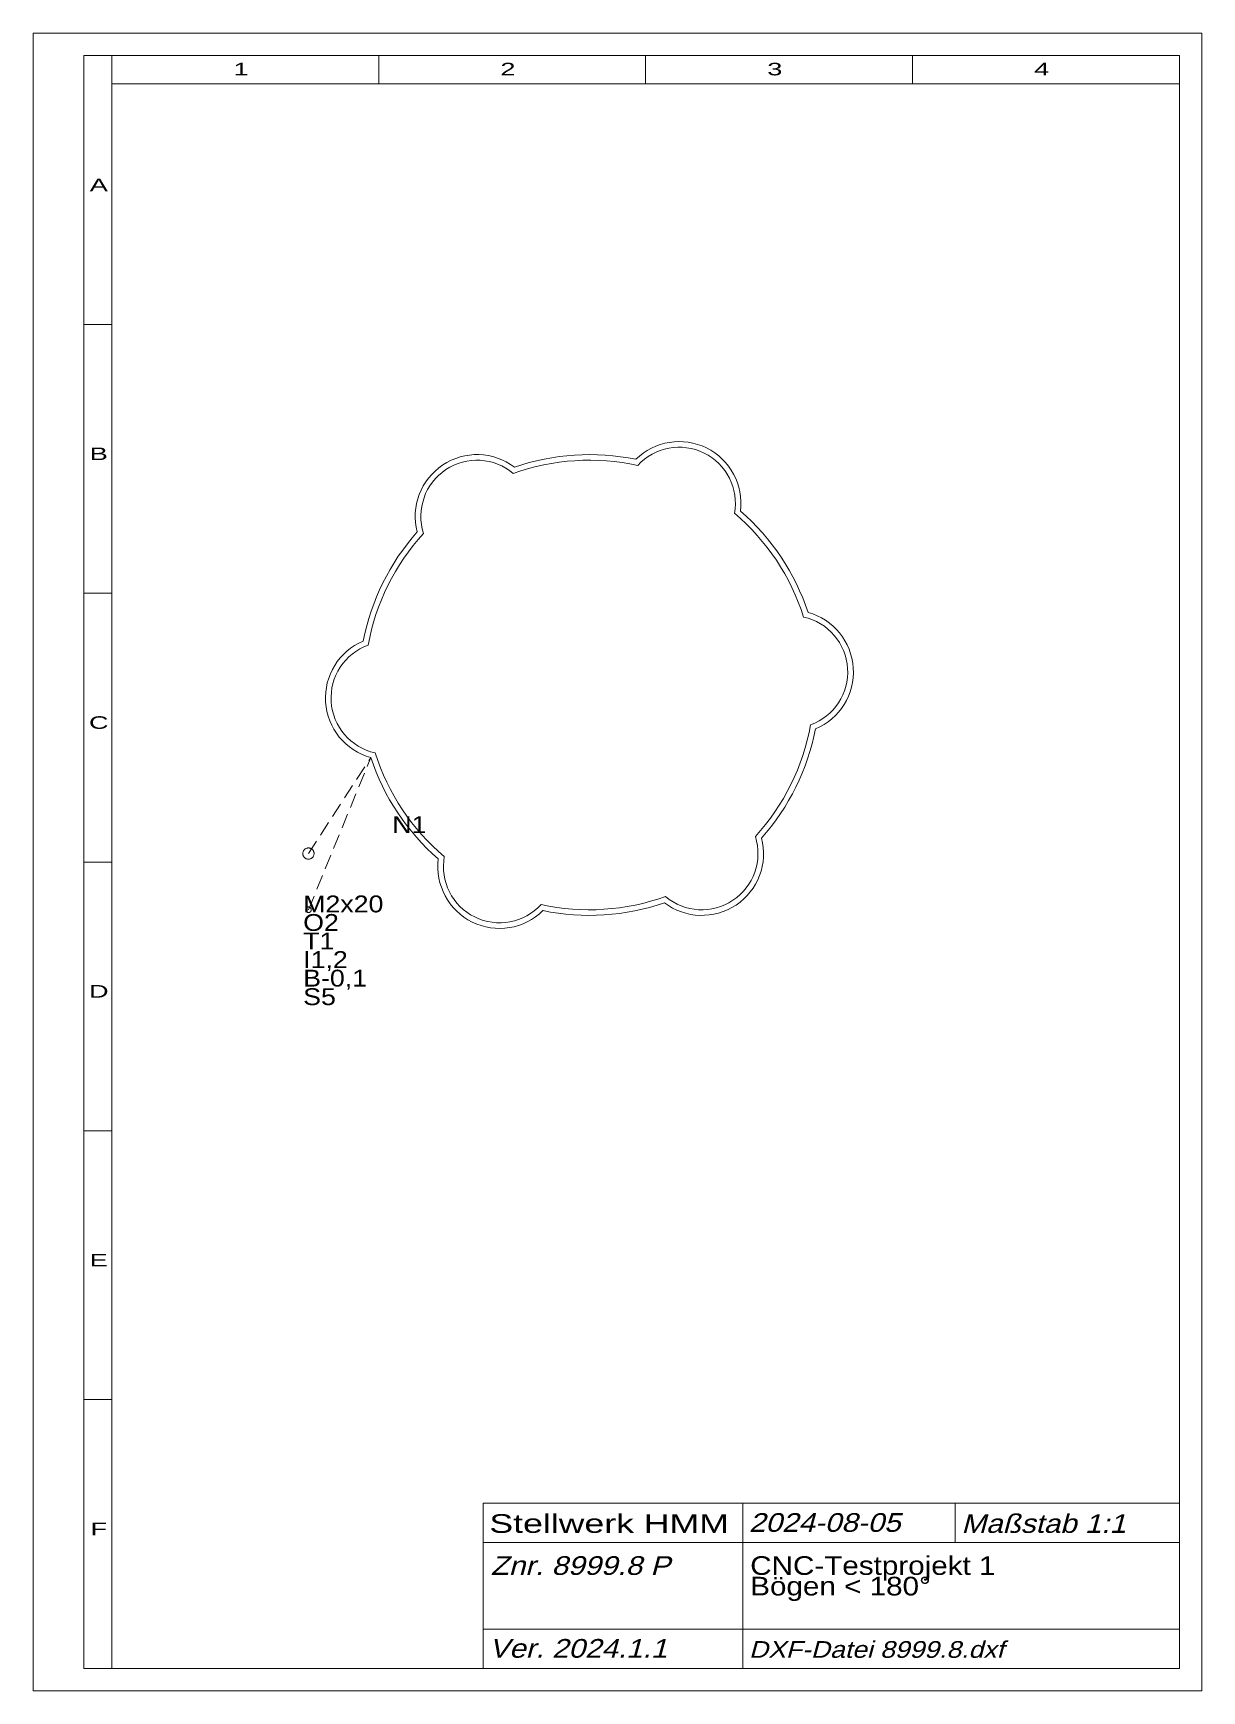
# Model space of a CAD drawing. Extents: x 1 to 209, y 1 to 296.
import ezdxf
from ezdxf.enums import TextEntityAlignment as Align

# ---------------------------------------------------------------- set-up
doc = ezdxf.new("R2010")
doc.units = 0
doc.header["$LTSCALE"] = 5.25
doc.linetypes.add('DASHED', pattern=[0.75, 0.5, -0.25])
doc.linetypes.add('PHANTOM', pattern=[2.5, 1.25, -0.25, 0.25, -0.25, 0.25, -0.25])
for name, color, linetype, lineweight in [('8999_14P', 190, 'CONTINUOUS', 0), ('8999_8P', 30, 'CONTINUOUS', 0), ('BESCHRIFTUNG0', 7, 'CONTINUOUS', 25), ('KONSTRUKTION', 7, 'CONTINUOUS', 0), ('STANDARD', 7, 'CONTINUOUS', 0)]:
    doc.layers.add(name, color=color, linetype=linetype, lineweight=lineweight)
doc.styles.add('Arial', font='arial.ttf')

msp = doc.modelspace()

# ---------------------------------------------------------------- linework, layer by layer
at = {"layer": '8999_14P'}
msp.add_point((91.74, 139.84), dxfattribs=at)
at = {"layer": '8999_8P', "linetype": 'DASHED'}
for p in [(50, 150), (50, 140)]:
    msp.add_line(p, (61.09, 167.08), dxfattribs=at)
at = {"layer": '8999_8P', "linetype": 'PHANTOM'}
for centre, radius in [((50, 150), 1), ((50, 140), 0.5)]:
    msp.add_circle(centre, radius, dxfattribs=at)
at = {"layer": '8999_8P'}
for centre, radius, start, end in [((115.98, 212.32), 11, 352.824, 494.5561), ((80, 210), 11, 52.824, 194.5561), ((100, 180), 41, 78.3731, 109.0071), ((100, 180), 41, 18.3731, 49.0071), ((100, 180), 41, 138.3731, 169.0071), ((135.98, 182.32), 11, 292.824, 434.5561), ((64.02, 177.68), 11, 112.824, 254.5561), ((100, 180), 41, 318.3731, 349.0071), ((100, 180), 41, 198.3731, 229.0071), ((120, 150), 11, 232.824, 374.5561), ((84.02, 147.68), 11, 172.824, 314.5561), ((100, 180), 41, 258.3731, 289.0071)]:
    msp.add_arc(centre, radius, start, end, dxfattribs=at)
msp.add_point((61.09, 167.08), dxfattribs=at)
at = {"layer": 'KONSTRUKTION'}
for centre, radius, start, end in [((115.98, 212.32), 10, 349.7922, 497.588), ((80, 210), 10, 49.7922, 197.588), ((100, 180), 40, 77.588, 109.7922), ((100, 180), 40, 17.588, 49.7922), ((100, 180), 40, 137.588, 169.7922), ((135.98, 182.32), 10, 289.7922, 437.588), ((64.02, 177.68), 10, 109.7922, 257.588), ((100, 180), 40, 317.588, 349.7922), ((100, 180), 40, 197.588, 229.7922), ((120, 150), 10, 229.7922, 377.588), ((84.02, 147.68), 10, 169.7922, 317.588), ((100, 180), 40, 257.588, 289.7922)]:
    msp.add_arc(centre, radius, start, end, dxfattribs=at)
at = {"layer": 'STANDARD'}
for p, q in [((1, 1), (1, 296)), ((1, 296), (209, 296)), ((209, 296), (209, 1)), ((10, 5), (10, 292)), ((10, 292), (15, 292)), ((15, 292), (205, 292)), ((15, 287), (15, 292)), ((62.5, 292), (62.5, 287)), ((110, 292), (110, 287)), ((157.5, 292), (157.5, 287)), ((205, 292), (205, 287)), ((15, 287), (205, 287)), ((15, 5), (15, 287)), ((205, 287), (205, 5)), ((10, 244.17), (15, 244.17)), ((10, 196.33), (15, 196.33)), ((205, 182.12), (205, 5.12)), ((10, 148.5), (15, 148.5)), ((10, 100.67), (15, 100.67)), ((10, 52.83), (15, 52.83)), ((10, 5), (15, 5)), ((205, 5), (15, 5)), ((209, 1), (1, 1))]:
    msp.add_line(p, q, dxfattribs=at)
at = {"layer": 'STANDARD', "lineweight": 0}
for p, q in [((81.11, 34.4), (205, 34.4)), ((81.11, 34.4), (81.11, 5)), ((127.31, 34.4), (127.31, 5)), ((165.11, 34.4), (165.11, 27.4)), ((81.11, 27.4), (205, 27.4)), ((81.11, 12), (205, 12))]:
    msp.add_line(p, q, dxfattribs=at)

# ---------------------------------------------------------------- texts
at = {"layer": '8999_8P', "style": 'Arial', "width": 1.135027}
msp.add_text('N1', height=3, dxfattribs=at).set_placement((64.92, 153.65))
at = {"layer": '8999_8P', "insert": (49.06, 122.99), "char_height": 3, "attachment_point": 7, "line_spacing_factor": 0.66, "style": 'Arial'}
msp.add_mtext('\\W1.135081;M2x20\\PO2\\PT1\\PI1,2\\PB-0,1\\PS5', dxfattribs=at)
at = {"layer": 'BESCHRIFTUNG0', "style": 'Arial', "width": 1.365378}
msp.add_text('Stellwerk HMM', height=3.325, dxfattribs=at).set_placement((82.2, 32.44), align=Align.TOP_LEFT)
at = {"layer": 'BESCHRIFTUNG0', "style": 'Arial', "oblique": 15}
for s, height, width, p in [('2024-08-05', 3.325, 1.135137, (128.4, 32.62)), ('Maßstab 1:1', 3.325, 1.134935, (166.2, 32.44)), ('Znr. 8999.8 P', 3.325, 1.134923, (82.42, 24.96)), ('Ver. 2024.1.1', 3.325, 1.135102, (82.2, 10.22)), ('DXF-Datei 8999.8.dxf', 2.975, 1.134957, (128.4, 9.85))]:
    msp.add_text(s, height=height, dxfattribs=dict(at, width=width)).set_placement(p, align=Align.TOP_LEFT)
at = {"layer": 'BESCHRIFTUNG0', "insert": (128.62, 24.96), "char_height": 3.325, "attachment_point": 1, "line_spacing_factor": 0.66, "style": 'Arial'}
msp.add_mtext('\\W1.134991;CNC-Testprojekt 1\\PBögen < 180°', dxfattribs=at)
at = {"layer": 'STANDARD', "style": 'Arial'}
for s, width, p in [('1', 1.547923, (38, 290.72)), ('2', 1.547922, (85.5, 290.72)), ('3', 1.547923, (133, 290.72)), ('4', 1.547923, (180.5, 290.72)), ('A', 1.547987, (12.68, 270.1)), ('B', 1.547987, (12.68, 222.26)), ('C', 1.548103, (12.68, 174.43)), ('D', 1.548104, (12.68, 126.6)), ('E', 1.547987, (12.68, 78.76)), ('F', 1.547769, (12.68, 30.93))]:
    msp.add_text(s, height=2.23, dxfattribs=dict(at, width=width)).set_placement(p, align=Align.TOP_CENTER)

doc.saveas('drawing.dxf')
